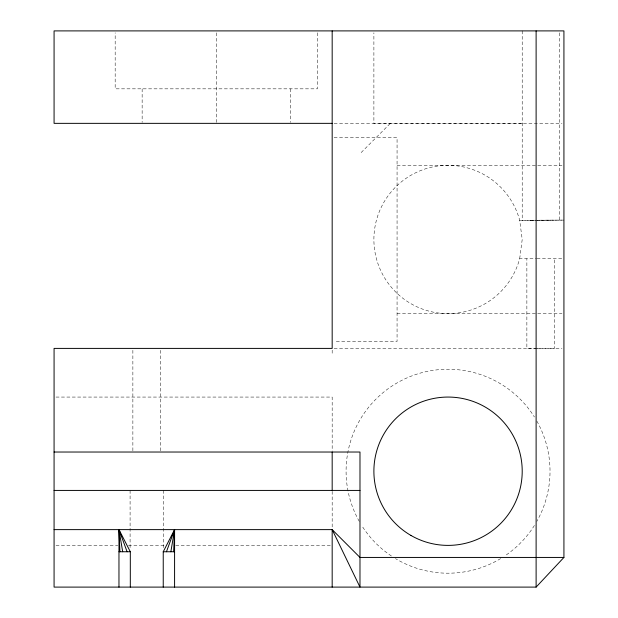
<?xml version="1.0" encoding="UTF-8"?>
<svg xmlns="http://www.w3.org/2000/svg" width="618" height="618" viewBox="0 0 618 618"><rect width="100%" height="100%" fill="white"/><g stroke="black" fill="none" stroke-linecap="round" stroke-linejoin="round"><path stroke-width="0.46" stroke-dasharray="3.09 2.32" d="M519.684 258.672L522.21 239.475L519.684 220.278A74.16 74.16 0 0 0 405.516 178.726A74.16 74.16 0 0 0 405.516 300.224A74.16 74.16 0 0 0 519.684 258.672L536.331 258.672M361.144 152.569L390.112 123.6M530.059 220.278L553.342 220.147M536.826 220.271L563.925 220.101L536.996 220.209M556.803 220.132L557.204 220.132M536.03 220.217L519.684 220.278L534.956 220.278M334.106 123.353L561.994 123.353M522.21 123.6L373.89 123.6L373.89 32.808M334.083 137.505L397.065 137.505L397.065 341.445L334.083 341.445M397.065 165.315L561.994 165.315M536.996 258.672L562.001 258.672M397.065 313.635L561.994 313.635M536.331 348.266L526.868 348.266L526.868 258.672M537.173 348.266L554.678 348.266L554.678 258.672M334.106 348.397L561.994 348.397M56.006 397.065L332.175 397.065L332.175 451.086M56.006 545.385L117.806 545.385M128.428 545.385L165.122 545.385M175.744 545.385L332.175 545.385M559.29 32.831L559.29 220.124M522.21 30.9L522.21 220.278M332.175 350.136L332.175 355.35M332.175 491.364L332.175 528.197M317.428 32.8L317.428 88.837L115.172 88.837L115.172 32.8M290.46 88.837L290.46 122.395M216.3 32.824L216.3 122.387M163.461 490.422L163.461 548.807M160.68 350.313L160.68 451.07M142.14 88.837L142.14 122.395M132.87 350.313L132.87 451.07M130.089 490.422L130.089 548.807M536.826 421.059A101.97 101.97 0 0 1 536.826 521.391M534.408 525.455A101.97 101.97 0 0 1 504.674 556.022M500.665 558.572A101.97 101.97 0 0 1 395.435 558.572M391.426 556.022A101.97 101.97 0 0 1 361.692 525.455M359.274 521.391A101.97 101.97 0 0 1 395.837 383.639A101.97 101.97 0 0 1 534.408 416.995"/><path stroke-width="0.93" d="M173.635 551.75L174.585 529.626L163.237 551.75L163.237 587.1M170.862 551.75L174.585 529.626L166.443 551.75M332.175 30.9L332.175 348.397L54.075 348.397L54.075 587.1L536.115 587.1L563.925 557.436L563.925 30.9L54.075 30.9L54.075 123.353L332.175 123.353M54.075 452.028L359.985 452.028L359.985 587.1L332.175 529.626L54.075 529.626M54.075 490.422L359.985 490.422M118.965 551.75L130.313 551.75L130.313 587.1M163.237 551.75L174.585 551.75M563.925 557.436L359.985 557.436L332.175 529.626L332.175 587.1M118.965 587.1L118.965 529.626L130.313 551.75M119.915 551.75L118.965 529.626L127.107 551.75M118.965 529.626L122.688 551.75M536.115 30.9L536.115 587.1M332.175 452.028L332.175 490.422M174.585 529.626L174.585 587.1M410.97 535.451A74.16 74.16 0 0 0 522.21 471.225A74.16 74.16 0 0 0 410.97 406.999A74.16 74.16 0 0 0 410.97 535.451"/></g></svg>
